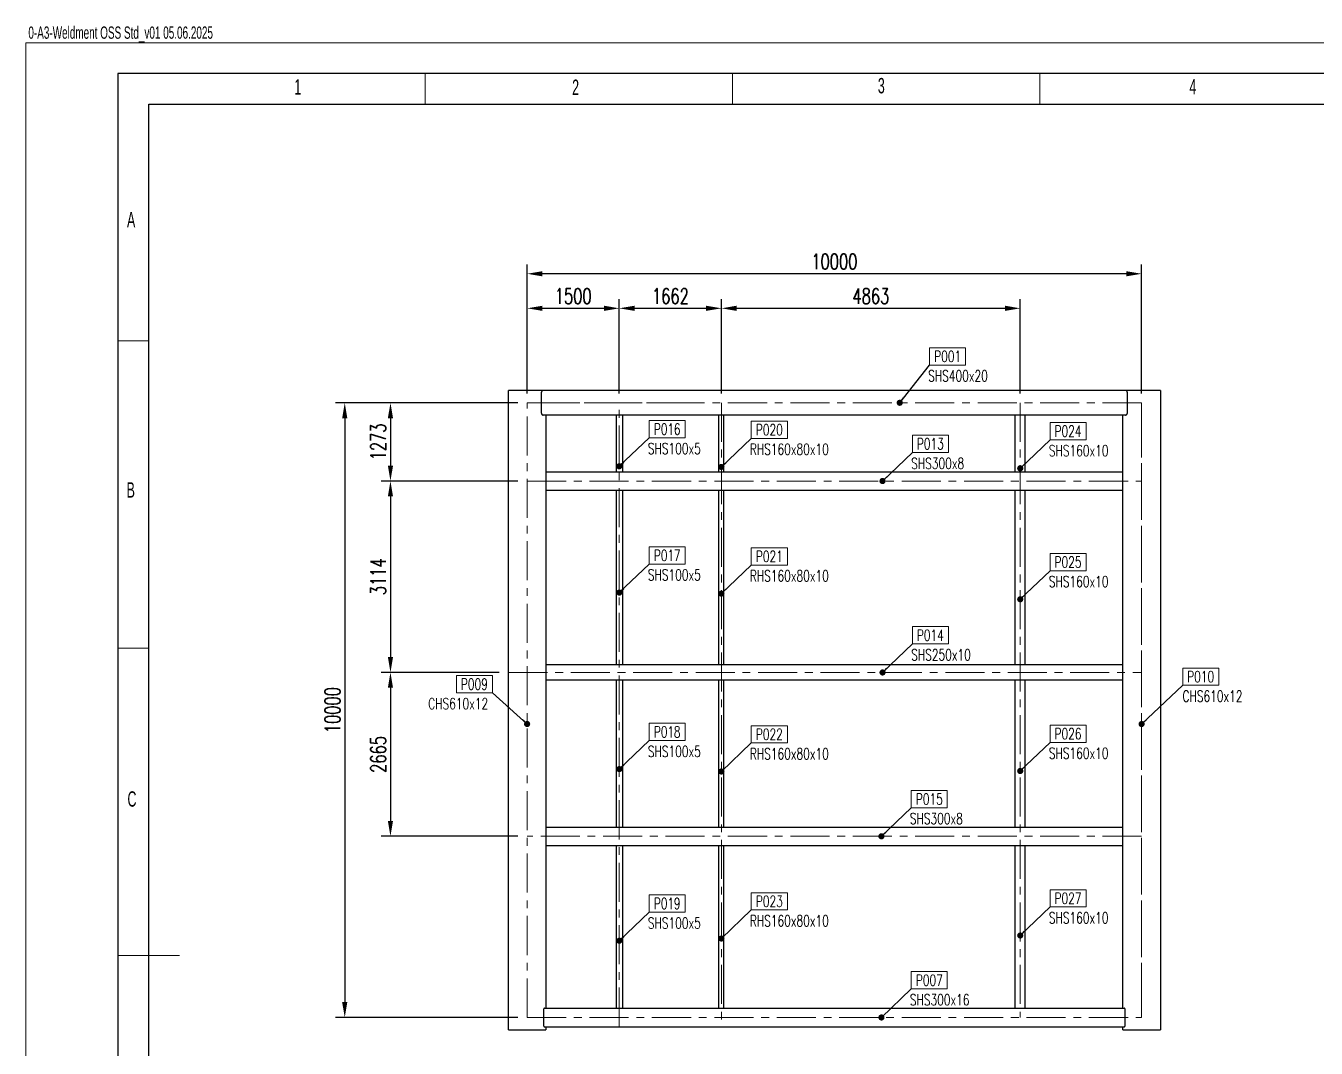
# Model space of a CAD drawing. Header units: millimetres. Extents: x 175738 to 196759, y -70231 to 13866.
# Drawn here: x 175738 to 186238, y -28258 to -19942 of the extents above; entities that cross this region are included whole.
import ezdxf
from ezdxf.enums import TextEntityAlignment as Align

# ---------------------------------------------------------------- set-up
doc = ezdxf.new("R2010")
doc.units = ezdxf.units.MM
doc.header["$PDSIZE"] = -1
doc.linetypes.add('CENTER', pattern=[10.16, 6.35, -1.27, 1.27, -1.27])
doc.linetypes.add('ISO_04W018', pattern=[5.48, 4.3, -0.54, 0.1, -0.54])
doc.layers.get('Defpoints').update_dxf_attribs({"color": 163, "lineweight": 0})
for name, color, linetype, lineweight in [('13-LIN-018-CENT', 1, 'ISO_04W018', 9), ('24-SYM-025-SP', 2, 'Continuous', 15), ('34-TXT-018', 1, 'Continuous', 13)]:
    doc.layers.add(name, color=color, linetype=linetype, lineweight=lineweight)
doc.layers.add('BORDER', color=7, linetype='Continuous')
doc.styles.add('NEW', font='romans.shx', dxfattribs={"width": 0.7})
doc.styles.add('SLDTEXTSTYLE0', font='TXT', dxfattribs={"width": 0.605})
doc.dimstyles.new('1 to 100 AEG', dxfattribs={"dimscale": 100, "dimtxt": 2.5, "dimasz": 2.5, "dimexe": 1.5, "dimexo": 1.5, "dimgap": 0.725, "dimtad": 1, "dimdec": 0, "dimrnd": 1e-09, "dimzin": 12, "dimdsep": 46, "dimtxsty": 'SLDTEXTSTYLE0', "dimcen": 0.09, "dimadec": 0, "dimazin": 3, "dimtfac": 1, "dimtdec": 0, "dimtofl": 0, "dimtmove": 0, "dimatfit": 3, "dimfxl": 1, "dimtfill": 1, "dimfrac": 2, "dimtolj": 1, "dimtzin": 12, "dimarcsym": 0})
doc.dimstyles.new('1 to 60 AEG', dxfattribs={"dimscale": 60, "dimtxt": 2.5, "dimasz": 2.5, "dimexe": 1.5, "dimexo": 1.5, "dimgap": 0.725, "dimtad": 1, "dimdec": 0, "dimrnd": 1e-09, "dimzin": 12, "dimdsep": 46, "dimtxsty": 'NEW', "dimcen": 0.09, "dimadec": 0, "dimazin": 3, "dimtfac": 1, "dimtdec": 0, "dimtofl": 0, "dimtmove": 0, "dimatfit": 3, "dimfxl": 1, "dimfrac": 2, "dimtolj": 1, "dimtzin": 12, "dimarcsym": 0})

# ---------------------------------------------------------------- blocks, each defined once
blk = doc.blocks.new('*D844')
at = {"color": 0, "lineweight": -2, "transparency": 16777216}
for p, q in [((179817, -22934), (179817, -21884)), ((184817, -22934), (184817, -21884)), ((184692, -21959), (179942, -21959))]:
    blk.add_line(p, q, dxfattribs=at)
at = {"color": 0, "transparency": 16777216}
for points in [[(179942, -21938), (179942, -21980), (179817, -21959)], [(184692, -21938), (184692, -21980), (184817, -21959)]]:
    blk.add_solid(points, dxfattribs=at)
at = {"layer": 'Defpoints', "color": 0, "transparency": 16777216}
for p in [(179817, -21959), (179817, -23009), (184817, -23009)]:
    blk.add_point(p, dxfattribs=at)
at = {"color": 0, "lineweight": 13, "transparency": 16777216, "insert": (182317, -21860), "char_height": 125, "attachment_point": 5, "style": 'NEW'}
blk.add_mtext('\\A1;10000', dxfattribs=at)
blk = doc.blocks.new('*D845')
at = {"color": 0, "lineweight": -2, "transparency": 16777216}
for p, q in [((179742, -23009), (178258, -23009)), ((178333, -23134), (178333, -27884)), ((179742, -28009), (178258, -28009))]:
    blk.add_line(p, q, dxfattribs=at)
at = {"color": 0, "transparency": 16777216}
for points in [[(178312, -23134), (178354, -23134), (178333, -23009)], [(178312, -27884), (178354, -27884), (178333, -28009)]]:
    blk.add_solid(points, dxfattribs=at)
at = {"layer": 'Defpoints', "color": 0, "transparency": 16777216}
for p in [(179817, -23009), (178333, -28009), (179817, -28009)]:
    blk.add_point(p, dxfattribs=at)
at = {"color": 0, "lineweight": 13, "transparency": 16777216, "insert": (178234, -25509), "char_height": 125, "attachment_point": 5, "rotation": 90, "style": 'NEW'}
blk.add_mtext('\\A1;10000', dxfattribs=at)
blk = doc.blocks.new('*D847')
at = {"color": 0, "lineweight": -2, "transparency": 16777216}
for p, q in [((179817, -22934), (179817, -22165)), ((179942, -22240), (180442, -22240)), ((180567, -22934), (180567, -22165))]:
    blk.add_line(p, q, dxfattribs=at)
at = {"color": 0, "transparency": 16777216}
for points in [[(179942, -22219), (179942, -22261), (179817, -22240)], [(180442, -22219), (180442, -22261), (180567, -22240)]]:
    blk.add_solid(points, dxfattribs=at)
at = {"layer": 'Defpoints', "color": 0, "transparency": 16777216}
for p in [(180567, -22240), (179817, -23009), (180567, -23009)]:
    blk.add_point(p, dxfattribs=at)
at = {"color": 0, "lineweight": 13, "transparency": 16777216, "insert": (180192, -22141), "char_height": 125, "attachment_point": 5, "style": 'NEW'}
blk.add_mtext('\\A1;1500', dxfattribs=at)
blk = doc.blocks.new('*D848')
at = {"color": 0, "lineweight": -2, "transparency": 16777216}
for p, q in [((180567, -22934), (180567, -22165)), ((180692, -22240), (181273, -22240)), ((181398, -22934), (181398, -22165))]:
    blk.add_line(p, q, dxfattribs=at)
at = {"color": 0, "transparency": 16777216}
for points in [[(180692, -22219), (180692, -22261), (180567, -22240)], [(181273, -22219), (181273, -22261), (181398, -22240)]]:
    blk.add_solid(points, dxfattribs=at)
at = {"layer": 'Defpoints', "color": 0, "transparency": 16777216}
for p in [(181398, -22240), (180567, -23009), (181398, -23009)]:
    blk.add_point(p, dxfattribs=at)
at = {"color": 0, "lineweight": 13, "transparency": 16777216, "insert": (180983, -22141), "char_height": 125, "attachment_point": 5, "style": 'NEW'}
blk.add_mtext('\\A1;1662', dxfattribs=at)
blk = doc.blocks.new('*D849')
at = {"color": 0, "lineweight": -2, "transparency": 16777216}
for p, q in [((181398, -22934), (181398, -22165)), ((181523, -22240), (183705, -22240)), ((183830, -22934), (183830, -22165))]:
    blk.add_line(p, q, dxfattribs=at)
at = {"color": 0, "transparency": 16777216}
for points in [[(181523, -22219), (181523, -22261), (181398, -22240)], [(183705, -22219), (183705, -22261), (183830, -22240)]]:
    blk.add_solid(points, dxfattribs=at)
at = {"layer": 'Defpoints', "color": 0, "transparency": 16777216}
for p in [(183830, -22240), (181398, -23009), (183830, -23009)]:
    blk.add_point(p, dxfattribs=at)
at = {"color": 0, "lineweight": 13, "transparency": 16777216, "insert": (182614, -22141), "char_height": 125, "attachment_point": 5, "style": 'NEW'}
blk.add_mtext('\\A1;4863', dxfattribs=at)
blk = doc.blocks.new('*D850')
at = {"color": 0, "lineweight": -2, "transparency": 16777216}
for p, q in [((179742, -23009), (178630, -23009)), ((178705, -23134), (178705, -23520)), ((179742, -23645), (178630, -23645))]:
    blk.add_line(p, q, dxfattribs=at)
at = {"color": 0, "transparency": 16777216}
for points in [[(178684, -23134), (178726, -23134), (178705, -23009)], [(178684, -23520), (178726, -23520), (178705, -23645)]]:
    blk.add_solid(points, dxfattribs=at)
at = {"layer": 'Defpoints', "color": 0, "transparency": 16777216}
for p in [(179817, -23009), (178705, -23645), (179817, -23645)]:
    blk.add_point(p, dxfattribs=at)
at = {"color": 0, "lineweight": 13, "transparency": 16777216, "insert": (178606, -23327), "char_height": 125, "attachment_point": 5, "rotation": 90, "style": 'NEW'}
blk.add_mtext('\\A1;1273', dxfattribs=at)
blk = doc.blocks.new('*D851')
at = {"color": 0, "lineweight": -2, "transparency": 16777216}
for p, q in [((179742, -23645), (178630, -23645)), ((178705, -23770), (178705, -25077)), ((179590, -25202), (178630, -25202))]:
    blk.add_line(p, q, dxfattribs=at)
at = {"color": 0, "transparency": 16777216}
for points in [[(178684, -23770), (178726, -23770), (178705, -23645)], [(178684, -25077), (178726, -25077), (178705, -25202)]]:
    blk.add_solid(points, dxfattribs=at)
at = {"layer": 'Defpoints', "color": 0, "transparency": 16777216}
for p in [(179817, -23645), (178705, -25202), (179665, -25202)]:
    blk.add_point(p, dxfattribs=at)
at = {"color": 0, "lineweight": 13, "transparency": 16777216, "insert": (178606, -24424), "char_height": 125, "attachment_point": 5, "rotation": 90, "style": 'NEW'}
blk.add_mtext('\\A1;3114', dxfattribs=at)
blk = doc.blocks.new('*D852')
at = {"color": 0, "lineweight": -2, "transparency": 16777216}
for p, q in [((179590, -25202), (178630, -25202)), ((178705, -25327), (178705, -26410)), ((179742, -26535), (178630, -26535))]:
    blk.add_line(p, q, dxfattribs=at)
at = {"color": 0, "transparency": 16777216}
for points in [[(178684, -25327), (178726, -25327), (178705, -25202)], [(178684, -26410), (178726, -26410), (178705, -26535)]]:
    blk.add_solid(points, dxfattribs=at)
at = {"layer": 'Defpoints', "color": 0, "transparency": 16777216}
for p in [(179665, -25202), (178705, -26535), (179817, -26535)]:
    blk.add_point(p, dxfattribs=at)
at = {"color": 0, "lineweight": 13, "transparency": 16777216, "insert": (178606, -25869), "char_height": 125, "attachment_point": 5, "rotation": 90, "style": 'NEW'}
blk.add_mtext('\\A1;2665', dxfattribs=at)

msp = doc.modelspace()

# ---------------------------------------------------------------- linework, layer by layer
at = {"color": 7, "linetype": 'Continuous', "lineweight": 25}
for p, q in [((179664.6, -28108.59), (179664.6, -22908.59)), ((179946.93, -22908.59), (179664.6, -22908.59)), ((179932.24, -22928.59), (179932.24, -23088.59)), ((184687.27, -22908.59), (179946.93, -22908.59)), ((184817.1, -22908.59), (184687.27, -22908.59)), ((184701.97, -23088.59), (184701.97, -22928.59)), ((184969.6, -22908.59), (184817.1, -22908.59)), ((184969.6, -22908.59), (184969.6, -28108.59)), ((184687.27, -23108.59), (179946.93, -23108.59)), ((179969.6, -23108.59), (179969.6, -27933.59)), ((180542.1, -23108.59), (180542.1, -23570.19)), ((180592.1, -23108.59), (180592.1, -23570.19)), ((181378.22, -23570.19), (181378.22, -23108.59)), ((181418.22, -23570.19), (181418.22, -23108.59)), ((183789.51, -23570.19), (183789.51, -23108.59)), ((184664.6, -27933.59), (184664.6, -23108.59)), ((179969.6, -23570.19), (181378.22, -23570.19)), ((181132.04, -23570.19), (183789.51, -23570.19)), ((183789.51, -23570.19), (184664.6, -23570.19)), ((179969.6, -23720.19), (181378.22, -23720.19)), ((180542.1, -23720.19), (180542.1, -25139.84)), ((180592.1, -23720.19), (180592.1, -25139.84)), ((181132.04, -23720.19), (183789.51, -23720.19)), ((181378.22, -25139.84), (181378.22, -23720.19)), ((181418.22, -25139.84), (181418.22, -23720.19)), ((183789.51, -24073.93), (183789.51, -23720.19)), ((183789.51, -23720.19), (184664.6, -23720.19)), ((183789.51, -25139.84), (183789.51, -24073.93)), ((181082.04, -25139.84), (179969.6, -25139.84)), ((183934.91, -25139.84), (180592.1, -25139.84)), ((184664.6, -25139.84), (183934.91, -25139.84)), ((181082.04, -25264.84), (179969.6, -25264.84)), ((180542.1, -25264.84), (180542.1, -26459.87)), ((183934.91, -25264.84), (180592.1, -25264.84)), ((180592.1, -25264.84), (180592.1, -26459.87)), ((181378.22, -26459.87), (181378.22, -25264.84)), ((181418.22, -26459.87), (181418.22, -25264.84)), ((183789.51, -25796.64), (183789.51, -25264.84)), ((184664.6, -25264.84), (183934.91, -25264.84)), ((183789.51, -26459.87), (183789.51, -25796.64)), ((179969.6, -26459.87), (181082.04, -26459.87)), ((180592.1, -26459.87), (183934.91, -26459.87)), ((183934.91, -26459.87), (184664.6, -26459.87)), ((179969.6, -26609.87), (181082.04, -26609.87)), ((180542.1, -26609.87), (180542.1, -27933.59)), ((180592.1, -26609.87), (180592.1, -27933.59)), ((180592.1, -26609.87), (183934.91, -26609.87)), ((181378.22, -27933.59), (181378.22, -26609.87)), ((181418.22, -27933.59), (181418.22, -26609.87)), ((183789.51, -27345.88), (183789.51, -26609.87)), ((183869.51, -27933.59), (183869.51, -26609.87)), ((183934.91, -26609.87), (184664.6, -26609.87)), ((183789.51, -27933.59), (183789.51, -27345.88)), ((179949.89, -27949.59), (179949.89, -28067.59)), ((179957.73, -27933.59), (184676.48, -27933.59)), ((184684.32, -28067.59), (184684.32, -27949.59)), ((179664.6, -28108.59), (179969.6, -28108.59)), ((179957.73, -28083.59), (184676.48, -28083.59)), ((179969.6, -28083.59), (179969.6, -28108.59)), ((184664.6, -28108.59), (184664.6, -28083.59)), ((184664.6, -28108.59), (184969.6, -28108.59))]:
    msp.add_line(p, q, dxfattribs=at)
for p, q in [((183869.51, -23570.19), (183869.51, -23108.59)), ((183869.51, -25139.84), (183869.51, -23720.19)), ((183869.51, -26459.87), (183869.51, -25264.84))]:
    msp.add_line(p, q)
for points, knots in [([(179946.93, -22908.59), (179946.16, -22908.59), (179945.38, -22908.71), (179943.8, -22909.16), (179943.01, -22909.49), (179942.01, -22910.04), (179941.81, -22910.16), (179941.41, -22910.41), (179941.21, -22910.54), (179940.61, -22910.95), (179940.22, -22911.25), (179939.06, -22912.23), (179938.31, -22912.97), (179937.22, -22914.26), (179936.86, -22914.71), (179936.17, -22915.68), (179935.83, -22916.19), (179934.88, -22917.78), (179934.31, -22918.93), (179933.69, -22920.52), (179933.57, -22920.84), (179933.35, -22921.49), (179933.25, -22921.82), (179932.96, -22922.83), (179932.79, -22923.51), (179932.59, -22924.57), (179932.53, -22924.92), (179932.42, -22925.65), (179932.38, -22926.01), (179932.27, -22927.11), (179932.24, -22927.85), (179932.24, -22928.59)], [0, 0, 0, 0, 0.125, 0.125, 0.25, 0.25, 0.28125, 0.28125, 0.3125, 0.3125, 0.375, 0.375, 0.5, 0.5, 0.5625, 0.5625, 0.625, 0.625, 0.75, 0.75, 0.78125, 0.78125, 0.8125, 0.8125, 0.875, 0.875, 0.90625, 0.90625, 0.9375, 0.9375, 1, 1, 1, 1]), ([(184701.97, -22928.59), (184701.97, -22927.11), (184701.82, -22925.66), (184701.49, -22923.91), (184701.41, -22923.56), (184701.25, -22922.86), (184701.16, -22922.52), (184700.87, -22921.51), (184700.65, -22920.86), (184700.16, -22919.61), (184699.9, -22919), (184699.47, -22918.12), (184699.32, -22917.84), (184699.02, -22917.28), (184698.86, -22917.01), (184698.07, -22915.68), (184697.38, -22914.72), (184696.47, -22913.65), (184696.29, -22913.44), (184695.91, -22913.03), (184695.73, -22912.84), (184695.16, -22912.27), (184694.77, -22911.91), (184693.61, -22910.94), (184692.82, -22910.39), (184691.81, -22909.83), (184691.61, -22909.72), (184691.21, -22909.53), (184691.01, -22909.44), (184690.41, -22909.19), (184690.01, -22909.05), (184688.83, -22908.71), (184688.04, -22908.59), (184687.27, -22908.59)], [0, 0, 0, 0, 0.125, 0.125, 0.15625, 0.15625, 0.1875, 0.1875, 0.25, 0.25, 0.3125, 0.3125, 0.34375, 0.34375, 0.375, 0.375, 0.5, 0.5, 0.53125, 0.53125, 0.5625, 0.5625, 0.625, 0.625, 0.75, 0.75, 0.78125, 0.78125, 0.8125, 0.8125, 0.875, 0.875, 1, 1, 1, 1]), ([(179932.24, -23088.59), (179932.24, -23090.07), (179932.38, -23091.52), (179932.72, -23093.27), (179932.79, -23093.62), (179932.96, -23094.32), (179933.05, -23094.66), (179933.34, -23095.67), (179933.56, -23096.32), (179934.04, -23097.57), (179934.31, -23098.18), (179934.74, -23099.05), (179934.89, -23099.34), (179935.19, -23099.9), (179935.34, -23100.17), (179936.14, -23101.5), (179936.82, -23102.45), (179937.73, -23103.53), (179937.92, -23103.74), (179938.29, -23104.15), (179938.48, -23104.34), (179939.05, -23104.91), (179939.43, -23105.26), (179940.6, -23106.24), (179941.39, -23106.79), (179942.39, -23107.35), (179942.59, -23107.45), (179943, -23107.65), (179943.2, -23107.74), (179943.79, -23107.99), (179944.19, -23108.13), (179945.38, -23108.47), (179946.16, -23108.59), (179946.93, -23108.59)], [0, 0, 0, 0, 0.125, 0.125, 0.15625, 0.15625, 0.1875, 0.1875, 0.25, 0.25, 0.3125, 0.3125, 0.34375, 0.34375, 0.375, 0.375, 0.5, 0.5, 0.53125, 0.53125, 0.5625, 0.5625, 0.625, 0.625, 0.75, 0.75, 0.78125, 0.78125, 0.8125, 0.8125, 0.875, 0.875, 1, 1, 1, 1]), ([(184687.27, -23108.59), (184688.05, -23108.59), (184688.83, -23108.47), (184690.4, -23108.02), (184691.2, -23107.69), (184692.19, -23107.14), (184692.39, -23107.02), (184692.79, -23106.77), (184692.99, -23106.64), (184693.59, -23106.23), (184693.98, -23105.93), (184695.14, -23104.95), (184695.9, -23104.21), (184696.99, -23102.92), (184697.34, -23102.47), (184698.04, -23101.5), (184698.37, -23100.99), (184699.32, -23099.4), (184699.9, -23098.24), (184700.51, -23096.66), (184700.63, -23096.34), (184700.85, -23095.69), (184700.96, -23095.36), (184701.25, -23094.35), (184701.41, -23093.67), (184701.62, -23092.61), (184701.68, -23092.25), (184701.78, -23091.53), (184701.83, -23091.17), (184701.93, -23090.07), (184701.97, -23089.33), (184701.97, -23088.59)], [0, 0, 0, 0, 0.125, 0.125, 0.25, 0.25, 0.28125, 0.28125, 0.3125, 0.3125, 0.375, 0.375, 0.5, 0.5, 0.5625, 0.5625, 0.625, 0.625, 0.75, 0.75, 0.78125, 0.78125, 0.8125, 0.8125, 0.875, 0.875, 0.90625, 0.90625, 0.9375, 0.9375, 1, 1, 1, 1]), ([(179957.73, -27933.59), (179957.3, -27933.59), (179956.86, -27933.69), (179956.2, -27933.97), (179955.98, -27934.09), (179955.64, -27934.31), (179955.53, -27934.38), (179955.31, -27934.55), (179955.2, -27934.64), (179954.64, -27935.11), (179954.2, -27935.57), (179953.57, -27936.4), (179953.36, -27936.69), (179953.06, -27937.17), (179952.95, -27937.33), (179952.75, -27937.67), (179952.65, -27937.85), (179952.17, -27938.75), (179951.81, -27939.53), (179951.32, -27940.82), (179951.17, -27941.27), (179950.89, -27942.2), (179950.75, -27942.69), (179950.39, -27944.18), (179950.21, -27945.21), (179950.02, -27946.81), (179949.97, -27947.36), (179949.9, -27948.47), (179949.89, -27949.03), (179949.89, -27949.59)], [0, 0, 0, 0, 0.125, 0.125, 0.1875, 0.1875, 0.21875, 0.21875, 0.25, 0.25, 0.375, 0.375, 0.4375, 0.4375, 0.46875, 0.46875, 0.5, 0.5, 0.625, 0.625, 0.6875, 0.6875, 0.75, 0.75, 0.875, 0.875, 0.9375, 0.9375, 1, 1, 1, 1]), ([(184684.32, -27949.59), (184684.32, -27948.47), (184684.25, -27947.38), (184684.07, -27945.77), (184683.99, -27945.24), (184683.8, -27944.19), (184683.69, -27943.69), (184683.46, -27942.7), (184683.33, -27942.22), (184683.04, -27941.29), (184682.89, -27940.84), (184682.4, -27939.53), (184682.04, -27938.74), (184681.46, -27937.67), (184681.26, -27937.33), (184680.84, -27936.69), (184680.64, -27936.4), (184680, -27935.57), (184679.56, -27935.11), (184678.9, -27934.54), (184678.67, -27934.38), (184678.23, -27934.09), (184678.01, -27933.97), (184677.35, -27933.69), (184676.91, -27933.59), (184676.48, -27933.59)], [0, 0, 0, 0, 0.125, 0.125, 0.1875, 0.1875, 0.25, 0.25, 0.3125, 0.3125, 0.375, 0.375, 0.5, 0.5, 0.5625, 0.5625, 0.625, 0.625, 0.75, 0.75, 0.8125, 0.8125, 0.875, 0.875, 1, 1, 1, 1]), ([(179949.89, -28067.59), (179949.89, -28068.71), (179949.95, -28069.8), (179950.14, -28071.41), (179950.22, -28071.94), (179950.4, -28072.98), (179950.51, -28073.49), (179950.75, -28074.48), (179950.88, -28074.96), (179951.16, -28075.89), (179951.32, -28076.34), (179951.81, -28077.65), (179952.17, -28078.43), (179952.75, -28079.51), (179952.95, -28079.85), (179953.36, -28080.48), (179953.57, -28080.78), (179954.21, -28081.61), (179954.64, -28082.07), (179955.31, -28082.63), (179955.53, -28082.8), (179955.98, -28083.09), (179956.2, -28083.2), (179956.86, -28083.49), (179957.3, -28083.59), (179957.73, -28083.59)], [0, 0, 0, 0, 0.125, 0.125, 0.1875, 0.1875, 0.25, 0.25, 0.3125, 0.3125, 0.375, 0.375, 0.5, 0.5, 0.5625, 0.5625, 0.625, 0.625, 0.75, 0.75, 0.8125, 0.8125, 0.875, 0.875, 1, 1, 1, 1]), ([(184676.48, -28083.59), (184676.91, -28083.59), (184677.35, -28083.49), (184678.01, -28083.21), (184678.23, -28083.09), (184678.56, -28082.87), (184678.67, -28082.8), (184678.9, -28082.63), (184679.01, -28082.54), (184679.56, -28082.07), (184680, -28081.6), (184680.63, -28080.78), (184680.84, -28080.49), (184681.15, -28080.01), (184681.25, -28079.85), (184681.45, -28079.51), (184681.55, -28079.33), (184682.04, -28078.43), (184682.4, -28077.64), (184682.88, -28076.36), (184683.03, -28075.91), (184683.32, -28074.98), (184683.45, -28074.49), (184683.81, -28073), (184684, -28071.97), (184684.19, -28070.36), (184684.24, -28069.82), (184684.3, -28068.71), (184684.32, -28068.15), (184684.32, -28067.59)], [0, 0, 0, 0, 0.125, 0.125, 0.1875, 0.1875, 0.21875, 0.21875, 0.25, 0.25, 0.375, 0.375, 0.4375, 0.4375, 0.46875, 0.46875, 0.5, 0.5, 0.625, 0.625, 0.6875, 0.6875, 0.75, 0.75, 0.875, 0.875, 0.9375, 0.9375, 1, 1, 1, 1])]:
    msp.add_open_spline(points, degree=3, knots=knots, dxfattribs=at)
at = {"layer": '13-LIN-018-CENT', "linetype": 'CENTER', "lineweight": 13, "ltscale": 50}
for p, q in [((179817.1, -28008.59), (179817.1, -23008.59)), ((179817.1, -28008.59), (179817.1, -23008.59)), ((184817.1, -23008.59), (179817.1, -23008.59)), ((184817.1, -23008.59), (179817.1, -23008.59)), ((179817.1, -28008.59), (179817.1, -23008.59)), ((179817.1, -28008.59), (179817.1, -23008.59)), ((179817.1, -28008.59), (179817.1, -23008.59)), ((179817.1, -28008.59), (179817.1, -23008.59)), ((184817.1, -23008.59), (179817.1, -23008.59)), ((181107.04, -23008.59), (179817.1, -23008.59)), ((180567.1, -28083.59), (180567.1, -23008.59)), ((184817.1, -23008.59), (181107.04, -23008.59)), ((181398.22, -23008.59), (181398.22, -28083.59)), ((183829.51, -23008.59), (183829.51, -28008.59)), ((184817.1, -28008.59), (184817.1, -23008.59)), ((184817.1, -28008.59), (184817.1, -23008.59)), ((184817.1, -23008.59), (184817.1, -28008.59)), ((184817.1, -28008.59), (184817.1, -23008.59)), ((179817.1, -23645.19), (184817.1, -23645.19)), ((179664.6, -25202.34), (184817.1, -25202.34)), ((184817.1, -26534.87), (179817.1, -26534.87)), ((179817.1, -28008.59), (184817.1, -28008.59))]:
    msp.add_line(p, q, dxfattribs=at)
at = {"layer": '24-SYM-025-SP', "flags": 128}
for points in [[(183091.95, -22701.27), (183385.34, -22701.27), (183385.34, -22560.87), (183091.95, -22560.87), (183091.95, -22701.27)], [(180810, -23293.01), (181103.38, -23293.01), (181103.38, -23152.61), (180810, -23152.61), (180810, -23293.01)], [(181641.11, -23298.03), (181934.5, -23298.03), (181934.5, -23157.63), (181641.11, -23157.63), (181641.11, -23298.03)], [(184072.4, -23309.51), (184365.79, -23309.51), (184365.79, -23169.11), (184072.4, -23169.11), (184072.4, -23309.51)], [(182951.98, -23412.84), (183245.37, -23412.84), (183245.37, -23272.44), (182951.98, -23272.44), (182951.98, -23412.84)], [(180810, -24320.18), (181103.38, -24320.18), (181103.38, -24179.78), (180810, -24179.78), (180810, -24320.18)], [(181641.11, -24328.16), (181934.5, -24328.16), (181934.5, -24187.76), (181641.11, -24187.76), (181641.11, -24328.16)], [(184072.4, -24374.54), (184365.79, -24374.54), (184365.79, -24234.14), (184072.4, -24234.14), (184072.4, -24374.54)], [(182951.98, -24969.99), (183245.37, -24969.99), (183245.37, -24829.59), (182951.98, -24829.59), (182951.98, -24969.99)], [(185151.35, -25306.66), (185444.73, -25306.66), (185444.73, -25166.26), (185151.35, -25166.26), (185151.35, -25306.66)], [(179241.45, -25367.46), (179534.83, -25367.46), (179534.83, -25227.06), (179241.45, -25227.06), (179241.45, -25367.46)], [(180810, -25756.08), (181103.38, -25756.08), (181103.38, -25615.68), (180810, -25615.68), (180810, -25756.08)], [(181641.11, -25775.49), (181934.5, -25775.49), (181934.5, -25635.09), (181641.11, -25635.09), (181641.11, -25775.49)], [(184072.4, -25771.07), (184365.79, -25771.07), (184365.79, -25630.67), (184072.4, -25630.67), (184072.4, -25771.07)], [(182942.93, -26302.52), (183236.31, -26302.52), (183236.31, -26162.12), (182942.93, -26162.12), (182942.93, -26302.52)], [(184072.4, -27109.54), (184365.79, -27109.54), (184365.79, -26969.14), (184072.4, -26969.14), (184072.4, -27109.54)], [(180810, -27151.98), (181103.38, -27151.98), (181103.38, -27011.58), (180810, -27011.58), (180810, -27151.98)], [(181641.11, -27134.03), (181934.5, -27134.03), (181934.5, -26993.63), (181641.11, -26993.63), (181641.11, -27134.03)], [(182942.93, -27776.24), (183236.31, -27776.24), (183236.31, -27635.84), (182942.93, -27635.84), (182942.93, -27776.24)]]:
    msp.add_lwpolyline(points, close=True, dxfattribs=at)
at = {"layer": 'BORDER'}
for p, q in [((196487.83, -20330.05), (176487.83, -20330.05)), ((176487.83, -20330.05), (176487.83, -34680.05))]:
    msp.add_line(p, q, dxfattribs=at)
at = {"layer": 'BORDER', "lineweight": 18}
for p, q in [((178987.83, -20580.05), (178987.83, -20330.05)), ((181487.83, -20580.05), (181487.83, -20330.05)), ((183987.83, -20580.05), (183987.83, -20330.05)), ((176737.83, -22505.05), (176487.83, -22505.05)), ((176737.83, -25005.05), (176487.83, -25005.05)), ((176987.83, -27505.05), (176487.83, -27505.05))]:
    msp.add_line(p, q, dxfattribs=at)
at = {"layer": 'BORDER', "lineweight": 25}
for p, q in [((176737.83, -34430.05), (176737.83, -20580.05)), ((176737.83, -20580.05), (196237.83, -20580.05))]:
    msp.add_line(p, q, dxfattribs=at)
at = {"layer": 'Defpoints', "linetype": 'Continuous'}
for p, q in [((175737.83, -34930.05), (175737.83, -20080.05)), ((175737.83, -20080.05), (196737.83, -20080.05))]:
    msp.add_line(p, q, dxfattribs=at)

# ---------------------------------------------------------------- texts
at = {"layer": '24-SYM-025-SP', "style": 'NEW', "width": 0.7}
for s, p in [('P001', (183238.64, -22631.07)), ('P016', (180956.69, -23222.81)), ('P020', (181787.8, -23227.83)), ('P024', (184219.1, -23239.31)), ('P013', (183098.68, -23342.64)), ('P017', (180956.69, -24249.98)), ('P021', (181787.8, -24257.96)), ('P025', (184219.1, -24304.34)), ('P014', (183098.68, -24899.79)), ('P010', (185298.04, -25236.46)), ('P009', (179388.14, -25297.26)), ('P018', (180956.69, -25685.88)), ('P022', (181787.8, -25705.29)), ('P026', (184219.1, -25700.87)), ('P015', (183089.62, -26232.32)), ('P019', (180956.69, -27081.78)), ('P023', (181787.8, -27063.83)), ('P027', (184219.1, -27039.34)), ('P007', (183089.62, -27706.04))]:
    msp.add_text(s, height=90.339, dxfattribs=at).set_placement(p, align=Align.MIDDLE_CENTER)
at = {"layer": '34-TXT-018', "style": 'NEW', "width": 0.7}
for s, height, p in [('SHS400x20', 90.339, (183081.34, -22834.87)), ('SHS100x5', 90.339, (180799.38, -23426.6)), ('RHS160x80x10', 90.3386, (181630.5, -23431.62)), ('SHS160x10', 90.339, (184061.79, -23443.1)), ('SHS300x8', 90.339, (182941.37, -23546.43)), ('SHS100x5', 90.339, (180799.38, -24453.77)), ('RHS160x80x10', 90.3386, (181630.5, -24461.75)), ('SHS160x10', 90.339, (184061.79, -24508.13)), ('SHS250x10', 90.339, (182941.37, -25103.58)), ('CHS610x12', 90.339, (185150.85, -25440.26)), ('CHS610x12', 90.339, (179013.04, -25501.05)), ('SHS100x5', 90.339, (180799.38, -25889.67)), ('RHS160x80x10', 90.3386, (181630.5, -25909.08)), ('SHS160x10', 90.339, (184061.79, -25904.67)), ('SHS300x8', 90.339, (182932.32, -26436.11)), ('RHS160x80x10', 90.3386, (181630.5, -27267.62)), ('SHS160x10', 90.339, (184061.79, -27243.13)), ('SHS100x5', 90.339, (180799.38, -27285.57)), ('SHS300x16', 90.339, (182932.32, -27909.83))]:
    msp.add_text(s, height=height, dxfattribs=at).set_placement(p)
at = {"layer": 'BORDER', "color": 1, "insert": (175758.75, -19947.41), "char_height": 100, "attachment_point": 1, "style": 'SLDTEXTSTYLE0'}
msp.add_mtext('0-A3-Weldment OSS Std_v01 05.06.2025', dxfattribs=at)
at = {"layer": 'BORDER', "char_height": 125, "attachment_point": 1, "style": 'SLDTEXTSTYLE0'}
for s, insert in [('3', (182670.96, -20366.28)), ('1', (177922.66, -20376.43)), ('2', (180183.47, -20379.56)), ('4', (185206.15, -20374.14)), ('A', (176561.26, -21457.21)), ('B', (176558.23, -23655.11)), ('C', (176565.17, -26169.02))]:
    msp.add_mtext(s, dxfattribs=dict(at, insert=insert))

# ---------------------------------------------------------------- dimensions: what is measured, and where the dimension line sits
at = {"lineweight": 13}
for base, p1, p2, picture, middle in [((179817.1, -21958.98), (184817.1, -23008.59), (179817.1, -23008.59), '*D844', (182317.1, -21860.23)), ((180567.1, -22239.79), (179817.1, -23008.59), (180567.1, -23008.59), '*D847', (180192.1, -22141.04)), ((181398.22, -22239.79), (180567.1, -23008.59), (181398.22, -23008.59), '*D848', (180982.66, -22141.04)), ((183829.51, -22239.79), (181398.22, -23008.59), (183829.51, -23008.59), '*D849', (182613.86, -22141.04))]:
    dim = msp.add_linear_dim(base=base, p1=p1, p2=p2, dimstyle='1 to 60 AEG', override={"dimscale": 50, "dimlfac": 2, "dimtofl": 1}, dxfattribs=at)
    dim.commit()
    dim.dimension.update_dxf_attribs({"geometry": picture, "text_midpoint": middle})
for base, p1, p2, picture, middle in [((178333.06, -28008.59), (179817.1, -23008.59), (179817.1, -28008.59), '*D845', (178234.31, -25508.59)), ((178705.17, -23645.19), (179817.1, -23008.59), (179817.1, -23645.19), '*D850', (178606.42, -23326.89)), ((178705.17, -25202.34), (179817.1, -23645.19), (179664.6, -25202.34), '*D851', (178606.42, -24423.76)), ((178705.17, -26534.87), (179664.6, -25202.34), (179817.1, -26534.87), '*D852', (178606.42, -25868.6))]:
    dim = msp.add_linear_dim(base=base, p1=p1, p2=p2, angle=90, dimstyle='1 to 60 AEG', override={"dimscale": 50, "dimlfac": 2, "dimtofl": 1}, dxfattribs=at)
    dim.commit()
    dim.dimension.update_dxf_attribs({"geometry": picture, "text_midpoint": middle})

# ---------------------------------------------------------------- leaders
at = {"layer": '24-SYM-025-SP'}
for points in [[(182849.06, -23008.59), (183091.95, -22701.27)], [(180567.1, -23525.36), (180810, -23293.01)], [(181398.22, -23530.38), (181641.11, -23298.03)], [(183829.51, -23541.86), (184072.4, -23309.51)], [(182709.09, -23645.19), (182951.98, -23412.84)], [(180567.1, -24552.53), (180810, -24320.18)], [(181398.22, -24560.51), (181641.11, -24328.16)], [(183829.51, -24606.89), (184072.4, -24374.54)], [(182709.09, -25202.34), (182951.98, -24969.99)], [(179817.1, -25621.81), (179534.83, -25367.46)], [(184817.1, -25621.81), (185151.35, -25306.66)], [(180567.1, -25988.43), (180810, -25756.08)], [(181398.22, -26007.84), (181641.11, -25775.49)], [(183829.51, -26003.42), (184072.4, -25771.07)], [(182700.04, -26534.87), (182942.93, -26302.52)], [(180567.1, -27384.33), (180810, -27151.98)], [(181398.22, -27366.38), (181641.11, -27134.03)], [(183829.51, -27341.89), (184072.4, -27109.54)], [(182700.04, -28008.59), (182942.93, -27776.24)]]:
    msp.add_leader(points, dimstyle='1 to 100 AEG', override={"dimscale": 50, "dimasz": 1, "dimldrblk": 'Dot'}, dxfattribs=at)

doc.saveas('drawing.dxf')
